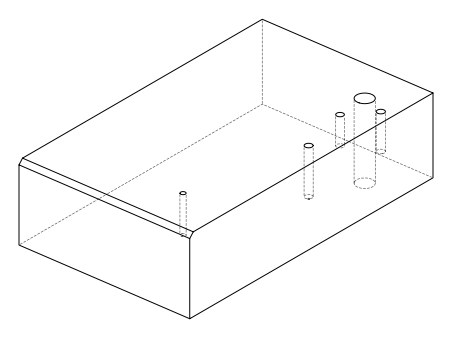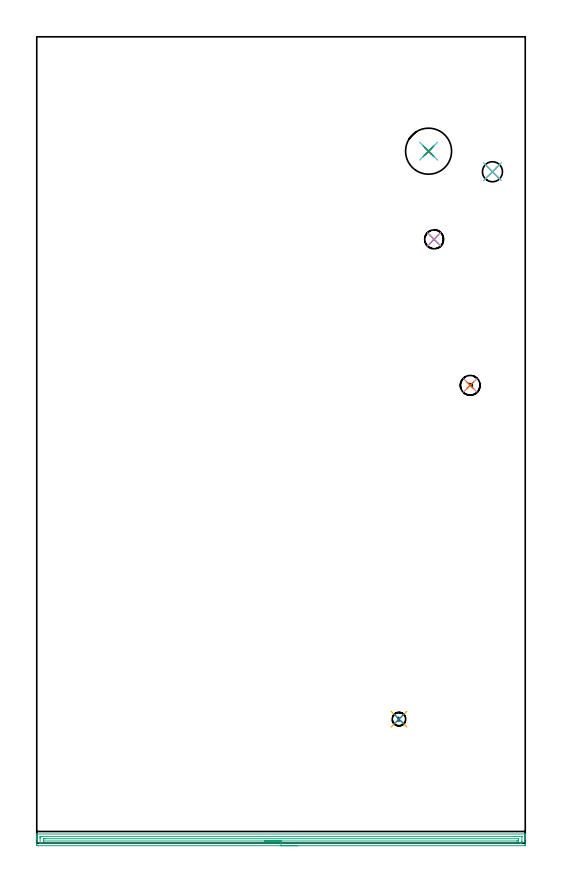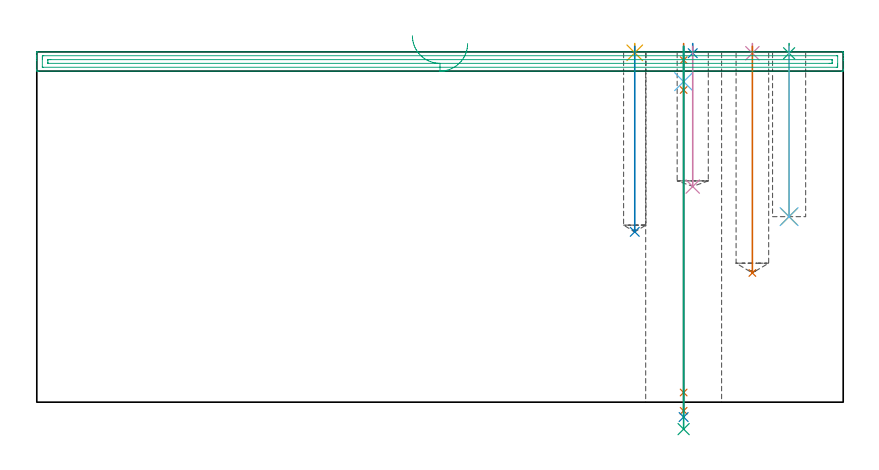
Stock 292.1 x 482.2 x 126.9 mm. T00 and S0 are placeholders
(PLAN: 15 operations, 10 tool changes, 10.4 min)
(1 SPOT_DRILL | STEP1HOLE | NXT0321_9005460120000 | 0.05 min | 181 mm3)
(2 SPOT_DRILL_1 | STEP1POCKET | NXT0321_9005460120000 | 0.03 min | 2 mm3)
(3 SPOT_DRILL_2 | STEP1POCKET_1 | NXT0321_9005460120000 | 0.03 min | 2 mm3)
(4 SPOT_DRILL_3 | STEP1POCKET_2 | NXT0321_9005460120000 | 0.03 min | 1 mm3)
(5 SPOT_DRILL_4 | STEP1POCKET_3 | NXT0321_9005460120000 | 0.03 min | 0 mm3)
(6 DRILL_BLIND_HOLE_INTO_CENTER | STEP1HOLE | UGT0301_192 | 0.05 min | 291 mm3)
(7 GUN_DRILL_THROUGH_HOLE | STEP1HOLE | UGT0307_003 | 0.59 min | 4455 mm3)
(8 SPADE_DRILL_TO_ENLARGE_THROUGH_HOLE | STEP1HOLE | UGT0306_008 | 0.54 min | 25529 mm3)
(9 DRILL_TO_ENLARGE_THROUGH_HOLE | STEP1HOLE | UGT0301_390 | 0.56 min | 44836 mm3)
(10 DRILL_BLIND_HOLE_INTO_CENTER_1 | STEP1POCKET | NXT0301_084 | 0.2 min | 4730 mm3)
(11 DRILL_BLIND_HOLE_INTO_CENTER_2 | STEP1POCKET_1 | UGT0301_192 | 0.25 min | 2331 mm3)
(12 DRILL_TO_ENLARGE_BLIND_HOLE | STEP1POCKET_1 | UGT0301_373 | 0.25 min | 4376 mm3)
(13 DRILL_BLIND_HOLE_INTO_CENTER_3 | STEP1POCKET_2 | UGT0301_228 | 0.33 min | 8461 mm3)
(14 DRILL_BLIND_HOLE_INTO_CENTER_4 | STEP1POCKET_3 | UGT0301_476 | 0.27 min | 3245 mm3)
(15 AREA_MILL | FG_CHAMFER_SURFACE | UGT0205_001 | 7.2 min | 7160 mm3)
(TOOL NXT0321_9005460120000 | NC Spot Drill, 142deg, 12mm, Carbide, Uncoated | D12 PA142 FL30 Z2)
(TOOL UGT0301_192 | Twist Drill 7.2 mm | D7.2 PA118 FL66 Z2)
(TOOL UGT0307_003 | Gun Drill 7 mm | D7 PA130 FL24 Z1)
(TOOL UGT0306_008 | Spade Drill 17.5mm | D17.5 PA132 FL10 Z2)
(TOOL UGT0301_390 | Twist Drill 27.5 mm | D27.5 PA118 FL165 Z2)
(TOOL NXT0301_084 | Carbide Drill 11.3mm [860.1-1130-034A1-MM 2214] | D11.3 PA140 FL55 Z2)
(TOOL UGT0301_373 | Twist Drill Flat Bottom 12 mm | D12 PA180 FL101 Z2)
(TOOL UGT0301_228 | Twist Drill 11.8 mm | D11.8 PA118 FL93 Z2)
(TOOL UGT0301_476 | Carbide Drill 8.1 mm | D8.1 PA118 FL75 Z2)
(TOOL UGT0205_001 | Chamfer Mill 20 x 3 x 45 deg. | D20 FL50 Z2)
(OP 1 SPOT_DRILL)
G17 G21 G94 G90
T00 M6
G54
G17 G0 G90 X234.3 Y413.8 S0 M3
G43 Z136.9 H0
G94 G81 G98 Z123.9 F250. R129.9
G80
M5
M2
(OP 2 SPOT_DRILL_1)
G17 G21 G94 G90
T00 M6
G54
G17 G0 G90 X237.6 Y361.1 S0 M3
G43 Z136.9 H0
G94 G81 G98 Z126.414 F250. R129.9
G80
M5
M2
(OP 3 SPOT_DRILL_2)
G17 G21 G94 G90
T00 M6
G54
G17 G0 G90 X272.5 Y401.5 S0 M3
G43 Z136.9 H0
G94 G81 G98 Z126.379 F250. R129.9
G80
M5
M2
(OP 4 SPOT_DRILL_3)
G17 G21 G94 G90
T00 M6
G54
G17 G0 G90 X259.2 Y273.8 S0 M3
G43 Z136.9 H0
G94 G81 G98 Z126.392 F250. R129.9
G80
M5
M2
(OP 5 SPOT_DRILL_4)
G17 G21 G94 G90
T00 M6
G54
G17 G0 G90 X216.6 Y74.2 S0 M3
G43 Z136.9 H0
G94 G81 G98 Z126.551 F250. R129.9
G80
M5
M2
(OP 6 DRILL_BLIND_HOLE_INTO_CENTER)
G17 G21 G94 G90
T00 M6
G54
G17 G0 G90 X234.3 Y413.8 S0 M3
G43 Z136.9 H0
G94 G81 G98 Z116.1 F250. R128.9
G80
M5
M2
(OP 7 GUN_DRILL_THROUGH_HOLE)
G17 G21 G94 G90
T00 M6
G54
G17 G0 G90 X234.3 Y413.8 M8
G43 Z136.9 H0
Z124.803
S716 M3
G94 G1 Z113.071 F125. M26
G4 X.084
Z3.5 F250.
G4 X.084
Z-3.132 F125.
G4 X.084
M5
M9
G0 Z124.803
Z136.9
M2
(OP 8 SPADE_DRILL_TO_ENLARGE_THROUGH_HOLE)
G17 G21 G94 G90
T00 M6
G54
G17 G0 G90 X234.3 Y413.8 S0 M3
G43 Z136.9 H0
G94 G73 G98 Z-5.396 F250. Q16.537 R128.9
G80
M5
M2
(OP 9 DRILL_TO_ENLARGE_THROUGH_HOLE)
G17 G21 G94 G90
T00 M6
G54
G17 G0 G90 X234.3 Y413.8 S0 M3
G43 Z136.9 H0
G94 G73 G98 Z-9.762 F250. Q27.332 R128.9
G80
M5
M2
(OP 10 DRILL_BLIND_HOLE_INTO_CENTER_1)
G17 G21 G94 G90
T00 M6
G54
G17 G0 G90 X237.6 Y361.1 S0 M3
G43 Z136.9 H1
G94 G81 G98 Z78.1 F250. R128.9
G80
M5
M2
(OP 11 DRILL_BLIND_HOLE_INTO_CENTER_2)
G17 G21 G94 G90
T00 M6
G54
G17 G0 G90 X272.5 Y401.5 S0 M3
G43 Z136.9 H0
G94 G81 G98 Z67.2 F250. R128.9
G80
M5
M2
(OP 12 DRILL_TO_ENLARGE_BLIND_HOLE)
G17 G21 G94 G90
T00 M6
G54
G17 G0 G90 X272.5 Y401.5 S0 M3
G43 Z136.9 H0
G94 G73 G98 Z67.2 F250. Q11.94 R128.9
G80
M5
M2
(OP 13 DRILL_BLIND_HOLE_INTO_CENTER_3)
G17 G21 G94 G90
T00 M6
G54
G17 G0 G90 X259.2 Y273.8 S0 M3
G43 Z136.9 H0
G94 G81 G98 Z46.8 F250. R128.9
G80
M5
M2
(OP 14 DRILL_BLIND_HOLE_INTO_CENTER_4)
G17 G21 G94 G90
T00 M6
G54
G17 G0 G90 X216.6 Y74.2 S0 M3
G43 Z136.9 H0
G94 G81 G98 Z61.7 F250. R128.9
G80
M5
M2
(OP 15 AREA_MILL)
G17 G21 G94 G90
T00 M6
G54
G17 G0 G90 X156.05 Y-1.5 S1061 M3
G43 Z136.9 H0
Z129.9
G94 G1 X156.012 Z129.029 F250.
X155.898 Z128.164
X155.709 Z127.312
X155.447 Z126.48
X155.113 Z125.674
X154.71 Z124.9
X154.242 Z124.164
X153.71 Z123.472
X153.121 Z122.829
X152.478 Z122.24
X151.786 Z121.709
X151.05 Z121.24
X150.276 Z120.837
X149.47 Z120.503
X148.638 Z120.241
X147.786 Z120.052
X146.922 Z119.938
X146.05 Z119.9
X0.603
X0.179 Y-1.496 Z119.902
X0.01 Y-1.491 Z119.905
X0. Y-1.078 Z120.319
Y2.44 Z123.834
Y3.009 Z124.406
Y3.319 Z124.715
Y3.889 Z125.285
Y4.198 Z125.593
Y5.203 Z126.602
X0.01 Y5.494 Z126.893
X0.157 Y5.5 Z126.9
X291.943
X292.09 Y5.494 Z126.893
X292.1 Y5.202 Z126.602
Y4.818 Z126.218
Y4.198 Z125.593
Y3.009 Z124.406
Y2.44 Z123.834
Y-0.793 Z120.603
X292.097 Y-1.078 Z120.319
X292.09 Y-1.491 Z119.905
X291.921 Y-1.496 Z119.902
X291.497 Y-1.5 Z119.9
X146.05
Y-0.086 Z121.314
X2.273 Y-0.085 Z121.315
X2.032 Y-0.08 Z121.32
X2.01 Y-0.079 Z121.321
X2.005 Y-0.061 Z121.339
X2.001 Y-0.032 Z121.368
X2. Y-0.004 Z121.396
Y0.184 Z121.584
Y2.822 Z124.222
X2.001 Y3.319 Z124.719
X2.002 Y3.699 Z125.099
X2.01 Y4.077 Z125.477
X2.388 Y4.084 Z125.484
X2.503 Y4.085 Z125.485
X289.827
X290.068 Y4.08 Z125.48
X290.09 Y4.079 Z125.479
X290.094 Y4.061 Z125.461
X290.098 Y4.032 Z125.432
X290.1 Y4.004 Z125.404
Y3.816 Z125.216
Y1.178 Z122.578
X290.099 Y0.681 Z122.081
X290.098 Y0.301 Z121.701
X290.09 Y-0.077 Z121.323
X289.712 Y-0.084 Z121.316
X289.597 Y-0.085 Z121.315
X146.05 Y-0.086 Z121.314
Y1.329 Z122.729
X4.173
X4.094 Y1.33 Z122.73
X4.033 Y1.333 Z122.733
X4.018 Y1.335 Z122.735
X4.01 Y1.344 Z122.744
X4.007 Y1.39 Z122.79
X4.002 Y1.56 Z122.96
X4. Y1.73 Z123.13
X4.002 Y2.44 Z123.84
X4.004 Y2.606 Z124.006
X4.009 Y2.66 Z124.06
X4.056 Y2.665 Z124.065
X4.173 Y2.667 Z124.067
X4.83 Y2.671 Z124.071
X5.065
X287.927
X288.006 Y2.67 Z124.07
X288.067 Y2.667 Z124.067
X288.082 Y2.665 Z124.065
X288.09 Y2.656 Z124.056
X288.093 Y2.61 Z124.01
X288.098 Y2.44 Z123.84
X288.1 Y2.27 Z123.67
X288.098 Y1.56 Z122.96
X288.096 Y1.394 Z122.794
X288.091 Y1.34 Z122.74
X288.044 Y1.336 Z122.736
X287.927 Y1.333 Z122.733
X287.27 Y1.329 Z122.729
X287.035
X146.05
X145.178 Z122.767
X144.314 Z122.88
X143.462 Z123.069
X142.63 Z123.332
X141.824 Z123.665
X141.05 Z124.068
X140.314 Z124.537
X139.622 Z125.068
X138.979 Z125.657
X138.39 Z126.301
X137.858 Z126.993
X137.39 Z127.729
X136.987 Z128.502
X136.653 Z129.308
X136.391 Z130.14
X136.202 Z130.992
X136.088 Z131.857
X136.05 Z132.729
G0 Z136.9
M5
M2
